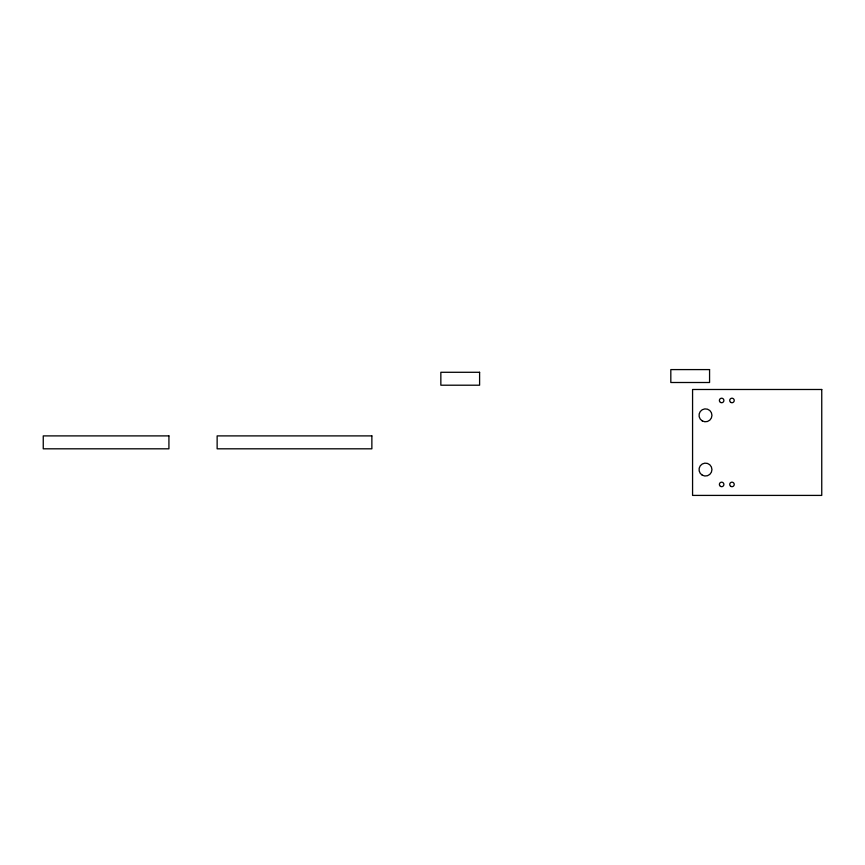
<?xml version="1.0" encoding="UTF-8"?>
<svg xmlns="http://www.w3.org/2000/svg" width="865" height="865" viewBox="0 0 865 865"><rect width="100%" height="100%" fill="white"/><g stroke="black" fill="none" stroke-linecap="round" stroke-linejoin="round"><path stroke-width="1.3" d="M709.57 369.593L670.818 369.593L670.818 382.503L709.57 382.503L709.57 369.593M479.599 372.285L440.847 372.285L440.847 385.206L479.599 385.206L479.599 372.285M821.75 389.488L692.573 389.488L692.573 495.407L821.75 495.407L821.75 389.488M168.924 435.895L43.25 435.895L43.25 448.816L168.924 448.816L168.924 435.895M371.864 435.895L217.137 435.895L217.137 448.816L371.864 448.816L371.864 435.895M720.513 486.389A2.26 2.26 0 0 0 723.897 484.432A2.26 2.26 0 0 0 720.513 482.475A2.26 2.26 0 0 0 720.513 486.389M720.513 402.43A2.26 2.26 0 0 0 723.897 400.463A2.26 2.26 0 0 0 720.513 398.506A2.26 2.26 0 0 0 720.513 402.43M730.838 486.389A2.26 2.26 0 0 0 734.234 484.432A2.26 2.26 0 0 0 730.838 482.475A2.26 2.26 0 0 0 730.838 486.389M702.261 420.92A6.455 6.455 0 0 0 711.949 415.319A6.455 6.455 0 0 0 702.261 409.729A6.455 6.455 0 0 0 702.261 420.92M730.838 402.43A2.26 2.26 0 0 0 734.234 400.463A2.26 2.26 0 0 0 730.838 398.506A2.26 2.26 0 0 0 730.838 402.43M702.261 475.166A6.455 6.455 0 0 0 711.949 469.576A6.455 6.455 0 0 0 702.261 463.986A6.455 6.455 0 0 0 702.261 475.166"/></g></svg>
